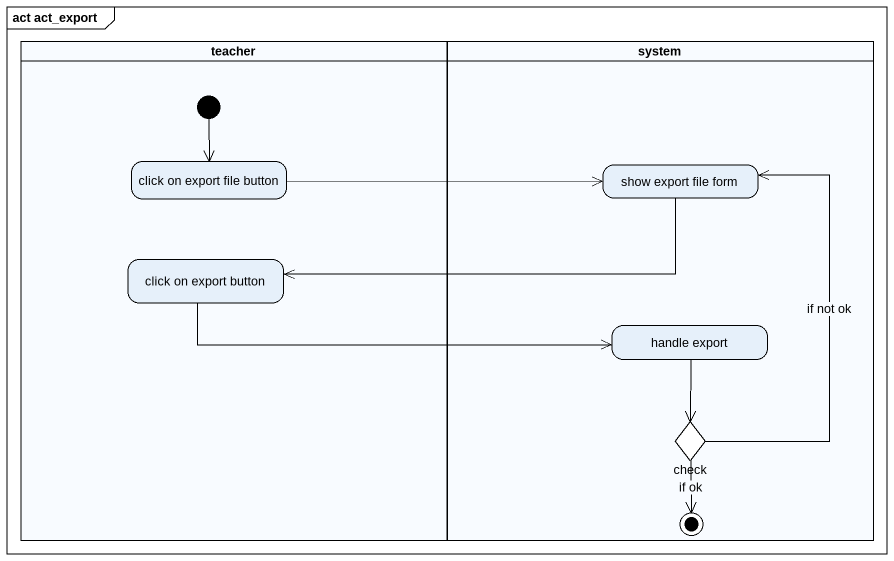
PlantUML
@startuml
mainframe act act_export
hide empty description
state teacher <<partition>> {
  state "click on export file button" as click_on_export_file_button
  state "click on export button" as click_on_export_button
  [*] --> click_on_export_file_button
}
state system <<partition>> {
  state "show export file form" as show_export_file_form
  state "handle export" as handle_export
  state check <<choice>>
  check --> [*] : if ok
}
click_on_export_file_button -right-> show_export_file_form
show_export_file_form -left-> click_on_export_button
click_on_export_button -right-> handle_export
handle_export --> check
check -up-> show_export_file_form : if not ok
@enduml
